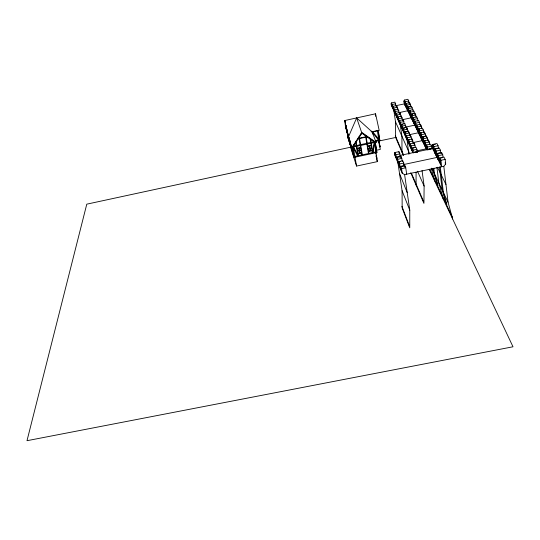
<?xml version="1.0" encoding="UTF-8"?>
<svg xmlns="http://www.w3.org/2000/svg" width="540" height="540" viewBox="0 0 540 540"><rect width="100%" height="100%" fill="white"/><g stroke="black" fill="none" stroke-linecap="round" stroke-linejoin="round"><path stroke-width="0.81" d="M403.279 155.277L395.644 137.491L395.516 121.844L393.728 109.6M395.32 155.21L394.402 152.989L394.673 154.771L402.246 173.232L404.602 174.616L409.772 210.181L409.752 227.853L402.158 207.941L402.084 190.721L397.555 160.279M408.746 154.123L407.065 139.408M416.077 172.233L416.07 185.085M410.764 172.726L423.927 203.398L424.116 186.084L422.037 170.525M372.735 151.882L374.159 142.54M373.079 152.53L374.504 143.195M410.636 144.828L410.636 145.267M408.78 140.764L409.138 141.548M356.65 117.922L348.347 137.167L344.77 120.521L375.557 113.792L379.202 130.478L372.188 131.996L356.65 117.922L361.921 133.225L352.499 147.629L351.736 147.791L348.266 136.897M351.736 147.791L361.787 132.422L376.178 142.513L375.415 142.681L361.921 133.225M353.437 145.625L354.746 143.62M360.511 134.798L361.787 132.847M399.357 162.311L399.337 163.262M395.618 153.272L395.59 154.19M405.311 132.658L405.304 133.461M403.556 128.817L403.542 129.607M398.662 120.13L398.763 120.575M404.602 174.616L443.813 166.3L445.696 164.012L445.156 159.388L443.941 157.052L439.749 157.943L440.525 164.383M392.074 106.839L391.493 102.89L394.943 102.134L396.07 106.198M405.196 105.59L404.433 100.055L407.889 99.299L408.733 100.98L409.057 103.363M395.732 103.829L392.081 104.47M404.433 100.055L405.263 101.736L408.733 100.98M393.626 110.261L393.046 106.292L404.372 103.903L426.411 149.074L427.37 148.871L427.262 148.021M406.863 109.006L406.1 103.437L409.583 102.674L410.447 104.382L410.771 106.785M405.338 103.923L404.48 104.112L403.94 100.751L404.372 103.903M393.046 106.292L393.836 108.02L397.325 107.258L397.67 109.64M406.1 103.437L406.944 105.152L410.447 104.382M395.213 113.751L394.625 109.755L398.135 108.992L399.296 113.144M408.564 112.482L407.795 106.88L411.311 106.11L412.189 107.852L412.513 110.268M406.998 107.311L406.134 107.501L405.263 101.736M409.367 107.089L407.275 107.548L407.815 110.957L408.686 110.767M344.912 121.304L345.654 121.142M394.625 109.755L395.429 111.51L398.952 110.741M407.795 106.88L408.652 108.621L412.189 107.852M396.819 117.302L396.232 113.279L407.714 110.741L406.944 105.152M410.285 116.026L409.523 110.383L413.066 109.607L413.957 111.382L414.281 113.812M410.393 110.727L408.983 111.038L409.529 114.467M409.09 111.26L410.265 111.004M396.232 113.279L397.049 115.067L400.606 114.291L400.95 116.714M409.523 110.383L410.393 112.158L413.957 111.382M398.452 120.913L397.872 116.87L401.443 116.087L402.631 120.339M412.047 119.624L411.277 113.947L414.855 113.164L415.766 114.973L416.09 117.416M412.857 114.122L410.724 114.588L411.271 118.044M345.661 128.729L346.471 128.831L346.12 125.543L346.876 129.749L346.417 128.324M410.832 114.811L412.02 114.554M397.872 116.87L398.702 118.685L402.287 117.902M411.277 113.947L412.169 115.756L415.766 114.973M402.219 119.758L411.163 117.814L410.393 112.158M400.12 124.592L399.539 120.514L403.144 119.732L404.345 124.031M413.836 123.289L413.066 117.578L416.678 116.789L417.602 118.625L417.926 121.088M413.93 117.889L412.607 118.429M399.539 120.514L400.383 122.364L404.001 121.581M413.066 117.578L413.971 119.414L417.602 118.625M401.821 128.331L401.233 124.234L404.872 123.444L406.094 127.791M415.651 127.022L414.882 121.271L418.534 120.481L419.472 122.35L419.796 124.828M402.901 124.349L400.734 124.821L401.585 126.698M415.753 121.561L414.302 121.878L414.855 125.381M414.416 122.108L415.625 121.844M401.233 124.234L402.091 126.117L405.743 125.327M414.882 121.271L415.807 123.14L419.472 122.35M405.574 127.136L414.74 125.152L413.971 119.414M403.549 132.145L402.962 128.02L406.627 127.224L407.525 129.134L407.869 131.618M417.508 130.822L416.738 125.03L420.417 124.234L421.376 126.137L421.7 128.635M404.636 128.115L402.442 128.588L403.312 130.498M358.135 138.442L359.039 138.247M359.478 138.145L365.668 136.809M366.113 136.715L367.018 136.519L369.448 138.22M359.107 138.645L357.818 138.922L359.235 136.748L360.592 144.653M359.546 138.544L365.735 137.207M366.181 137.113L367.47 136.829M402.962 128.02L403.832 129.938L407.525 129.134M416.738 125.03L417.677 126.941L421.376 126.137M405.304 136.026L404.717 131.868L408.422 131.072L409.334 133.022L409.678 135.52M419.398 134.696L418.628 128.864L422.341 128.061L423.313 129.998L423.677 132.793M407.133 131.787L404.183 132.422L405.068 134.365M419.486 129.114L418.007 129.438L418.568 132.989L419.486 132.793M404.717 131.868L405.608 133.826L409.334 133.022M418.628 128.864L419.58 130.808L423.313 129.998M375.3 140.636L379.708 139.685L378.304 132.334M375.793 140.927L377.312 140.596M378.749 140.285L379.607 140.096L379.546 139.718L379.829 140.447L375.266 141.433M352.998 146.293L374.375 141.676L370.109 138.679L370.73 142.459M378.709 140.846L379.046 140.771L380.018 146.867L379.674 146.941L378.83 141.608M351.297 147.062L86.778 204.167L27 440.701L513 346.781L429.219 169.398M378.695 141.082L396.083 137.396M409.104 134.764L418.446 132.752L417.677 126.941M375.415 142.681L375.273 142.297L352.377 147.244L352.499 147.629M407.099 139.982L406.505 135.797L410.252 134.987L411.176 136.978L411.581 139.914M421.315 138.632L420.552 132.766L424.298 131.956L425.291 133.934L425.561 136.04M421.402 132.995L419.911 133.319L420.471 136.904L421.402 136.701M357.115 148.257L360.626 147.501M367.666 145.982L371.183 145.226M357.183 148.649L360.693 147.893M367.726 146.381L371.25 145.618M406.505 135.797L407.417 137.788L411.176 136.978M420.552 132.766L421.524 134.744L425.291 133.934M357.561 150.815L359.1 150.484L358.729 148.318M361.071 150.059L359.525 150.39L359.147 148.23M368.091 148.547L369.637 148.217L369.279 146.043M371.608 147.791L370.062 148.122L369.698 145.955M408.922 144.005L408.335 139.793L412.108 138.983L413.357 143.222M423.279 142.648L422.51 136.742L426.296 135.925L427.309 137.936L427.667 140.771M379.229 145.51L379.856 146.192L379.033 141.008M409.273 139.982L407.768 140.306L408.686 142.324M424.865 136.627L421.855 137.275L422.415 140.886M357.629 151.193L359.168 150.856L359.539 153.016M361.132 150.437L359.586 150.768L359.964 152.928M368.152 148.925L369.704 148.588L370.062 150.755M371.669 148.169L370.123 148.5L370.481 150.66M421.976 137.525L423.232 137.255M408.335 139.793L409.259 141.824L413.053 141.008M422.51 136.742L423.502 138.76L427.309 137.936M358 153.347L361.503 152.591M368.516 151.085L372.026 150.329M358.067 153.738L361.57 152.982M368.584 151.477L372.094 150.721M375.752 150.397L380.288 149.425L378.83 140.265M412.776 142.681L422.294 140.636L421.524 134.744M410.778 148.108L410.191 143.869L414.005 143.053L414.963 145.112L415.267 147.346M425.27 146.738L424.501 140.792L428.328 139.975L429.361 142.02L429.624 144.16M425.351 140.981L423.833 141.305L424.393 144.943L425.345 144.74M355.732 156.647L357.345 156.303M371.061 153.353L372.674 153.009M347.47 131.942L346.471 128.831L348.233 138.679L354.179 157.397L376.92 152.51L375.273 142.297M410.191 143.869L411.136 145.935L414.963 145.112M424.501 140.792L425.513 142.85L429.361 142.02M391.844 105.26L391.075 103.572L391.311 105.145L412.675 152.287L412.088 148.021L415.935 147.197L416.914 149.297L417.319 152.294M427.133 149.546L426.539 144.923L430.4 144.092L431.447 146.185L431.811 149.054M413.782 148.001L411.487 148.493L412.439 150.586M395.584 156.998L394.916 152.53L398.952 151.666L399.897 153.893L400.356 157.032M433.647 150.694L432.871 144.389L436.934 143.519L438.068 145.719L438.345 147.98M439.749 157.943L440.937 160.286L441.713 166.745L432.54 148.493L432.095 144.909L435.328 144.221M432.095 144.909L433.58 144.895M412.088 148.021L413.046 150.127L416.914 149.297M426.539 144.923L427.572 147.015L431.447 146.185M376.589 158.51L376.94 158.436L376.225 156.499M394.916 152.53L395.84 154.764L399.897 153.893M432.871 144.389L433.985 146.59L438.068 145.719M416.583 150.896L426.283 148.817L425.513 142.85M414.018 152.253L417.906 151.423M428.612 149.128L432.513 148.298M399.755 155.507L432.54 148.493M414.173 152.536L417.386 152.138M430.994 148.932L427.896 149.6L429.32 149.587M397.44 161.521L396.772 157.019L400.849 156.148L401.807 158.423L402.273 161.582M435.895 155.162L435.112 148.817L439.223 147.94L440.384 150.181L440.748 153.218M436.765 148.784L438.399 148.439M348.854 137.126L350.791 147.845L356.562 166.07L377.413 161.615L375.935 152.253M434.322 149.31L435.82 149.297M396.772 157.019L397.71 159.3L401.807 158.423M435.112 148.817L436.252 151.065L440.384 150.181M435.922 152.982L434.902 153.198L434.464 149.587M399.337 166.131L398.662 161.602L402.779 160.724L403.765 163.046L404.224 166.226M438.183 159.725L437.407 153.333L441.558 152.449L442.746 154.737L443.016 157.032M400.572 161.487L398.115 162.014L399.067 164.322M440.714 152.921L436.59 153.799L437.177 157.721L438.203 157.498L438.095 156.593M398.662 161.602L399.62 163.931L403.765 163.046M437.407 153.333L438.575 155.628L442.746 154.737M403.549 164.565L437.036 157.43L436.252 151.065M401.267 170.843L400.592 166.28L404.757 165.395L405.763 167.764L406.681 174.177M440.991 157.936L442.375 157.646M400.592 166.28L401.578 168.656L405.763 167.764M440.937 160.286L445.156 159.388M440.532 162.115L439.493 162.331L438.575 155.628M407.45 139.077L407.403 139.583M397.19 116.532L397.13 116.978M394.011 109.532L393.937 109.958M394.673 154.771L395.8 155.439M402.03 125.969L401.686 125.644M363.002 133.704L365.958 135.769L367.2 143.222M412.898 149.783L412.526 149.418M372.317 132.401L378.466 139.948M372.587 131.618L378.743 139.178M395.523 113.434L395.361 113.083M400.43 124.247L400.262 123.869M353.632 146.968L357.851 155.081M353.376 147.758L357.595 155.858M445.088 162.837L445.696 164.012M433.202 147.096L433.512 150.417M435.449 151.544L435.753 154.879M437.744 156.08L438.041 159.435M440.08 160.711L440.377 164.086M437.468 167.225L445.959 184.471M404.764 102.431L405.095 105.374M413.397 120.029L413.721 123.059M415.213 123.741L415.537 126.785M416.138 125.624L416.691 129.155L417.602 128.952L417.494 128.135M418.959 131.369L419.276 134.447M420.876 135.284L421.193 138.389M422.84 139.28L423.151 142.398M424.832 143.35L425.149 146.482M425.844 145.409L426.411 149.074M426.87 147.494L427.086 149.965M431.757 168.169L448.058 202.203L452.642 218.984M429.705 169.263L452.439 217.269M397.325 107.258L396.522 105.536L396.752 107.123M400.606 114.291L399.776 112.509L400.005 114.122M391.493 102.89L392.269 104.585L392.85 108.54M392.614 106.961L393.397 108.682M394.187 110.41L394.976 112.158M395.78 113.92L396.583 115.695M397.4 117.491L398.223 119.3M399.053 121.122L399.89 122.965M405.959 136.33L406.863 138.308M409.61 144.362L410.549 146.414M395.516 121.844L409.786 153.907M417.488 171.2L424.116 186.084M395.422 135.986L403.704 155.23M411.534 173.448L423.704 201.731M400.41 156.87L396.238 157.457L397.17 159.725M404.285 166.077L400.025 166.664L400.997 169.02M399.539 173.624L407.214 192.618M402.084 190.721L409.772 210.181M379.607 140.096L379.404 139.347M379.397 144.997L379.856 146.192M379.424 145.321L380.018 146.867M401.909 206.287L409.502 226.159M372.188 131.996L376.178 142.513M374.969 144.072L375.219 144.74L375.003 143.168M376.076 149.81L376.576 151.146M376.65 151.349L376.799 151.733L354.038 156.62L348.098 137.93M376.076 150.242L376.92 152.51M376.232 156.31L376.805 157.856M376.63 159.469L377.413 161.615M347.355 132.422L347.807 133.853M347.423 132.806L347.882 134.237M348.604 136.499L348.401 135.857L349.623 142.729M351.844 146.63L351.628 145.962L352.87 152.948M347.794 134.906L347.996 135.54M348.253 136.343L347.618 133.434M348.773 137.97L348.982 138.611M349.036 138.787L349.238 139.435M350.244 142.567L350.453 143.222L350.069 141.089M350.507 143.397L350.717 144.052M352.013 148.108L352.229 148.784M352.499 149.641L351.905 146.812M347.861 135.27L348.496 138.173M348.118 136.073L348.32 136.708M348.84 138.341L349.043 138.983M349.103 139.158L349.306 139.799M350.305 142.931L350.953 145.894M350.575 143.768L350.784 144.423M352.08 148.487L352.735 151.483M352.35 149.337L352.566 150.012M348.239 137.369L348.766 139.192M349.218 140.447L349.751 142.29M350.683 145.058L351.23 146.941M352.458 150.626L353.018 152.55M431.271 168.386L434.768 181.143M349.535 139.374L350.825 145.996M349.38 138.746L350.987 147.015M346.633 129.33L348.381 138.301M346.795 130.349L348.536 139.306M348.421 136.148L349.569 142.547M347.659 132.881L349.164 141.271M346.95 130.336L348.644 139.637M346.586 129.181L348.212 138.287M352.256 146.86L354.179 157.397M352.046 147.096L353.423 154.676M350.467 142.499L351.635 149.047M349.988 141.143L351.095 147.359M349.353 138.686L350.649 145.955M348.86 137.315L350.096 144.2M353.255 147.049L354.915 156.431M354.929 156.823L356.562 166.07M356.636 145.503L355.975 141.737L355.617 142.29L356.191 145.597M356.771 146.293L358.412 155.682M356.332 146.387L357.973 155.776M358.877 137.302L360.153 144.747M360.288 145.537L361.908 154.933M360.727 145.436L362.34 154.838M367.335 144.011L368.908 153.428M365.438 135.405L366.761 143.316M366.896 144.106L368.469 153.522M370.622 139.043L371.169 142.364M371.304 143.154L372.85 152.577M370.858 143.255L372.411 152.672M375.32 143.127L376.461 150.147M375.509 146.279L375.759 147.839M374.389 142.493L375.921 151.922M372.573 133.961L372.202 131.706L378.236 130.397L379.829 140.447M375.584 152.327L375.86 153.994M376.09 155.419L376.461 157.734M371.216 131.112L371.345 131.888M378.27 133.144L378.324 133.515M377.372 130.586L378.851 139.867M378.796 141.716L378.992 142.972M379.316 145.01L379.519 146.266M349.346 139.104L350.197 144.538M349.333 139.327L349.94 143.215M352.303 147.42L353.214 153.495M397.71 159.3L398.385 163.816M395.84 154.764L396.509 159.246M352.465 148.061L353.484 154.879M401.578 168.656L402.246 173.232M398.952 151.666L399.148 153.009M399.62 163.931L400.295 168.473M397.049 115.067L397.636 119.097M401.983 152.26L401.922 136.222L400.208 124.294M395.429 111.51L396.009 115.519M393.836 108.02L394.416 112.003M400.849 156.148L401.146 158.18M400.383 122.364L400.964 126.455M398.702 118.685L399.283 122.742M404.757 165.395L405.054 167.454M403.144 119.732L403.373 121.365M403.832 129.938L404.42 134.075M401.443 116.087L401.672 117.713M402.091 126.117L402.678 130.228M406.627 127.224L406.978 129.701M407.417 137.788L408.004 141.98M405.608 133.826L406.195 137.99M410.252 134.987L410.42 136.249M411.136 145.935L411.723 150.188M408.422 131.072L408.652 132.732M409.259 141.824L409.846 146.05M414.005 143.053L414.18 144.322M408.652 108.621L409.421 114.244M412.108 138.983L412.371 140.879M413.046 150.127L413.438 152.982M412.169 115.756L413.046 121.682L413.944 121.487L413.836 120.67M409.583 102.674L409.799 104.267M414.855 113.164L415.071 114.797M415.807 123.14L416.576 128.911M419.58 130.808L420.35 136.654M423.502 138.76L424.271 144.686M420.417 124.234L420.633 125.894M427.572 147.015L427.95 150.019M424.298 131.956L424.46 133.218M428.328 139.975L428.571 141.892M426.296 135.925L426.458 137.194M432.236 145.179L432.682 148.763M433.802 168.251L434.511 173.927L437.933 185.544L433.451 171.713L433.046 168.48M436.928 167.373L438.851 182.986L443.36 199.334M433.985 146.59L434.768 152.915M439.432 167.036L442.22 190.013L445.689 201.899L446.843 204.323L443.36 192.402L440.282 166.874M375.145 142.493L375.793 147.852M443.813 166.3L448.058 202.203M441.558 152.449L441.72 153.819M344.77 120.521L345.742 128.986M375.557 113.792L375.658 116.296"/></g></svg>
